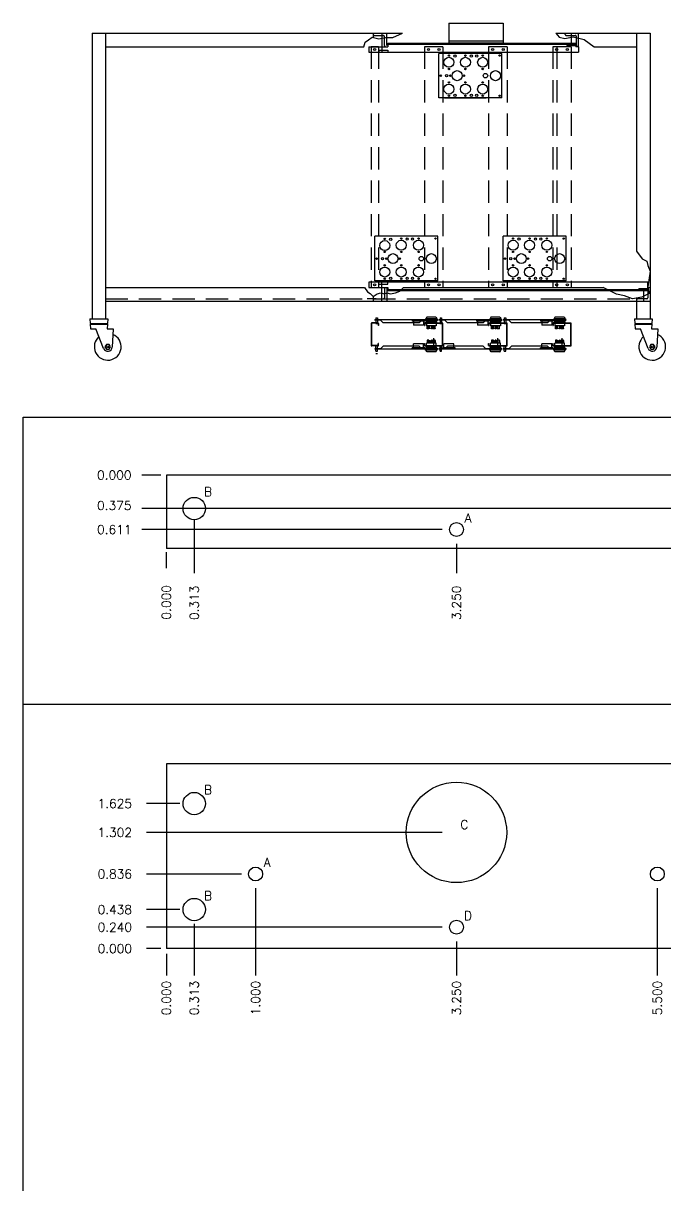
# Model space of a CAD drawing. Extents: x 0 to 33, y 0 to 25.6.
# Drawn here: x 0 to 7.2, y 12.39 to 25.41 of the extents above; entities that cross this region are included whole.
import ezdxf
from ezdxf.enums import TextEntityAlignment as Align

# ---------------------------------------------------------------- set-up
doc = ezdxf.new("R2010")
doc.units = 0
doc.header["$MEASUREMENT"] = 0
doc.linetypes.add('HIDDEN', pattern=[0.375, 0.25, -0.125])
for name, color, linetype in [('BORDER', 5, 'CONTINUOUS'), ('CENTER', 4, 'CONTINUOUS'), ('DIM', 1, 'CONTINUOUS'), ('HATCH', 2, 'CONTINUOUS'), ('HIDDEN', 6, 'HIDDEN'), ('OBJECT', 3, 'CONTINUOUS'), ('TEXT', 2, 'CONTINUOUS')]:
    doc.layers.add(name, color=color, linetype=linetype)
doc.styles.add('SIMPLEX', font='SIMPLEX')

msp = doc.modelspace()

# ---------------------------------------------------------------- linework, layer by layer
at = {"layer": 'BORDER'}
for p, q in [((0, 21), (33, 21)), ((0, 0), (0, 21)), ((0, 17.78613), (33, 17.78613))]:
    msp.add_line(p, q, dxfattribs=at)
at = {"layer": 'CENTER'}
for p, q in [((4.01527, 25.30138), (4.01527, 25.08369)), ((6.14027, 25.16388), (6.14027, 25.30138)), ((4.01527, 22.30138), (4.01527, 22.51906)), ((6.94652, 22.43888), (6.94652, 22.30138))]:
    msp.add_line(p, q, dxfattribs=at)
at = {"layer": 'DIM'}
for p, q in [((3.9488, 22.05197), (3.9488, 22.04997)), ((3.9488, 22.04997), (3.9694, 22.04997)), ((3.95128, 22.11447), (3.96691, 22.11447)), ((3.95128, 22.11447), (3.95128, 22.05197)), ((3.96691, 22.11447), (3.96691, 22.05197)), ((3.9694, 22.05197), (3.9694, 22.04997)), ((4.49841, 22.08737), (4.35741, 22.08737)), ((4.35741, 22.08737), (4.35741, 22.07537)), ((4.49841, 22.07537), (4.35741, 22.07537)), ((4.37166, 22.07537), (4.37166, 22.03237)), ((4.48416, 22.03237), (4.37166, 22.03237)), ((4.48416, 22.07537), (4.48416, 22.03237)), ((4.49841, 22.08737), (4.49841, 22.07537)), ((4.66755, 22.05197), (4.66755, 22.04997)), ((4.66755, 22.04997), (4.68815, 22.04997)), ((4.67003, 22.11447), (4.67003, 22.05197)), ((4.67003, 22.11447), (4.68566, 22.11447)), ((4.68566, 22.11447), (4.68566, 22.05197)), ((4.68815, 22.05197), (4.68815, 22.04997)), ((5.21716, 22.08737), (5.07616, 22.08737)), ((5.07616, 22.08737), (5.07616, 22.07537)), ((5.21716, 22.07537), (5.07616, 22.07537)), ((5.09041, 22.07537), (5.09041, 22.03237)), ((5.20291, 22.03237), (5.09041, 22.03237)), ((5.20291, 22.07537), (5.20291, 22.03237)), ((5.21716, 22.08737), (5.21716, 22.07537)), ((5.3863, 22.05197), (5.3863, 22.04997)), ((5.3863, 22.04997), (5.4069, 22.04997)), ((5.38878, 22.11447), (5.38878, 22.05197)), ((5.38878, 22.11447), (5.40441, 22.11447)), ((5.40441, 22.11447), (5.40441, 22.05197)), ((5.4069, 22.05197), (5.4069, 22.04997)), ((5.93591, 22.08737), (5.79491, 22.08737)), ((5.79491, 22.08737), (5.79491, 22.07537)), ((5.93591, 22.07537), (5.79491, 22.07537)), ((5.80916, 22.07537), (5.80916, 22.03237)), ((5.92166, 22.03237), (5.80916, 22.03237)), ((5.92166, 22.07537), (5.92166, 22.03237)), ((5.93591, 22.08737), (5.93591, 22.07537)), ((3.9488, 21.80197), (3.9488, 21.80397)), ((3.9488, 21.80397), (3.9694, 21.80397)), ((3.95128, 21.73947), (3.95128, 21.80197)), ((3.96691, 21.73947), (3.96691, 21.80197)), ((3.9694, 21.80197), (3.9694, 21.80397)), ((4.49841, 21.77857), (4.35741, 21.77857)), ((4.35741, 21.76657), (4.35741, 21.77857)), ((4.49841, 21.76657), (4.35741, 21.76657)), ((4.48416, 21.82157), (4.37166, 21.82157)), ((4.37166, 21.77857), (4.37166, 21.82157)), ((4.48416, 21.77857), (4.48416, 21.82157)), ((4.49841, 21.76657), (4.49841, 21.77857)), ((4.66755, 21.80397), (4.68815, 21.80397)), ((4.66755, 21.80197), (4.66755, 21.80397)), ((4.67003, 21.73947), (4.67003, 21.80197)), ((4.68566, 21.73947), (4.68566, 21.80197)), ((4.68815, 21.80197), (4.68815, 21.80397)), ((4.83903, 21.77857), (4.69803, 21.77857)), ((4.69803, 21.76657), (4.69803, 21.77857)), ((4.83903, 21.76657), (4.69803, 21.76657)), ((4.71228, 21.77857), (4.71228, 21.82157)), ((4.82478, 21.82157), (4.71228, 21.82157)), ((4.82478, 21.77857), (4.82478, 21.82157)), ((4.83903, 21.76657), (4.83903, 21.77857)), ((5.3863, 21.80197), (5.3863, 21.80397)), ((5.3863, 21.80397), (5.4069, 21.80397)), ((5.38878, 21.73947), (5.38878, 21.80197)), ((5.40441, 21.73947), (5.40441, 21.80197)), ((5.4069, 21.80197), (5.4069, 21.80397)), ((5.93591, 21.77857), (5.79491, 21.77857)), ((5.79491, 21.76657), (5.79491, 21.77857)), ((5.93591, 21.76657), (5.79491, 21.76657)), ((5.80916, 21.77857), (5.80916, 21.82157)), ((5.92166, 21.82157), (5.80916, 21.82157)), ((5.92166, 21.77857), (5.92166, 21.82157)), ((3.95128, 21.73947), (3.96691, 21.73947)), ((3.95128, 21.71271), (3.96691, 21.71271)), ((4.67003, 21.73947), (4.68566, 21.73947)), ((5.38878, 21.73947), (5.40441, 21.73947)), ((1.54306, 20.3516), (1.32905, 20.3516)), ((1.75556, 19.9766), (1.32905, 19.9766)), ((1.91556, 19.8506), (1.91556, 19.2516)), ((4.69306, 19.74085), (1.32905, 19.74085)), ((4.85306, 19.58085), (4.85306, 19.2516)), ((1.60306, 19.30885), (1.60306, 19.48778)), ((1.75556, 16.67043), (1.37928, 16.67043)), ((4.69306, 16.34705), (1.37928, 16.34705)), ((2.44306, 15.88143), (1.37928, 15.88143)), ((2.60306, 15.72143), (2.60306, 14.74447)), ((7.10306, 15.72143), (7.10306, 14.74447)), ((1.75556, 15.48293), (1.37928, 15.48293)), ((4.69306, 15.28518), (1.37928, 15.28518)), ((1.91556, 15.32293), (1.91556, 14.74447)), ((4.85306, 15.12518), (4.85306, 14.74447)), ((1.54306, 15.04543), (1.37928, 15.04543)), ((1.60306, 14.98543), (1.60306, 14.74447))]:
    msp.add_line(p, q, dxfattribs=at)
at = {"layer": 'HATCH'}
for p, q in [((4.59822, 21.80007), (4.59822, 21.88523)), ((5.31697, 21.80007), (5.31697, 21.88523)), ((6.03572, 21.80007), (6.03572, 21.88523))]:
    msp.add_line(p, q, dxfattribs=at)
at = {"layer": 'HIDDEN'}
for p, q in [((3.93402, 25.27638), (4.03402, 25.27638)), ((4.07152, 25.16388), (4.07152, 25.30138)), ((6.07152, 25.28888), (6.07152, 25.30138)), ((6.08402, 25.27638), (6.18402, 25.27638)), ((6.22152, 25.15138), (6.22152, 25.30138)), ((3.89802, 25.15138), (3.89802, 22.45138)), ((3.98022, 25.15138), (3.89802, 25.15138)), ((3.98022, 25.15138), (3.98022, 22.45138)), ((4.04652, 25.16388), (4.04652, 25.26388)), ((4.49462, 25.15138), (4.49462, 22.45138)), ((4.70182, 25.15138), (4.49462, 25.15138)), ((4.70182, 25.15138), (4.70182, 22.45138)), ((5.21337, 25.15138), (5.21337, 22.45138)), ((5.42057, 25.15138), (5.21337, 25.15138)), ((5.42057, 25.15138), (5.42057, 22.45138)), ((5.93212, 25.15138), (5.93212, 22.45138)), ((6.13932, 25.15138), (5.93212, 25.15138)), ((5.97682, 25.15138), (5.97682, 22.45138)), ((6.09027, 25.18888), (6.09027, 25.16388)), ((6.09027, 25.16388), (6.19027, 25.16388)), ((6.13932, 25.15138), (6.13932, 22.45138)), ((6.19652, 25.16388), (6.19652, 25.26388)), ((3.98402, 25.11388), (4.08402, 25.11388)), ((3.98402, 25.11388), (3.98402, 25.08888)), ((4.08402, 25.11388), (4.08402, 25.08888)), ((3.89802, 22.45138), (3.98022, 22.45138)), ((3.98402, 22.48888), (3.98402, 22.51388)), ((3.98402, 22.48888), (4.08402, 22.48888)), ((4.04652, 22.43888), (4.04652, 22.33888)), ((4.07152, 22.45138), (4.07152, 22.39462)), ((4.08402, 22.48888), (4.08402, 22.51388)), ((4.49462, 22.45138), (4.70182, 22.45138)), ((5.21337, 22.45138), (5.42057, 22.45138)), ((5.93212, 22.45138), (6.13932, 22.45138)), ((6.99652, 22.43888), (6.89652, 22.43888)), ((6.89652, 22.41388), (6.89652, 22.43888)), ((6.99652, 22.43888), (6.99652, 22.33888)), ((7.00902, 22.45138), (7.02152, 22.45138)), ((0.92152, 22.32638), (6.87152, 22.32638)), ((3.95182, 22.32638), (3.85182, 22.32638)), ((6.87152, 22.30138), (7.02152, 22.30138)), ((6.98402, 22.32638), (6.88402, 22.32638)), ((3.89802, 22.04897), (3.89802, 21.80497)), ((3.90162, 22.04897), (3.90162, 21.80497)), ((3.97362, 22.05557), (3.90462, 22.05557)), ((3.97362, 22.05197), (3.90462, 22.05197)), ((3.97662, 22.04897), (3.97662, 22.02697)), ((3.98022, 22.02697), (3.97662, 22.02697)), ((3.98022, 22.04897), (3.98022, 22.02697)), ((4.49462, 22.04897), (4.49462, 22.02697)), ((4.49462, 22.02697), (4.49822, 22.02697)), ((4.49822, 22.04897), (4.49822, 22.02697)), ((4.50122, 22.05557), (4.69522, 22.05557)), ((4.50122, 22.05197), (4.69522, 22.05197)), ((4.69822, 21.80497), (4.69822, 22.04897)), ((4.70182, 21.80497), (4.70182, 22.04897)), ((5.21337, 22.04897), (5.21337, 22.02697)), ((5.21337, 22.02697), (5.21697, 22.02697)), ((5.21697, 22.04897), (5.21697, 22.02697)), ((5.21997, 22.05557), (5.41397, 22.05557)), ((5.21997, 22.05197), (5.41397, 22.05197)), ((5.41697, 21.80497), (5.41697, 22.04897)), ((5.42057, 21.80497), (5.42057, 22.04897)), ((5.93212, 22.04897), (5.93212, 22.02697)), ((5.93212, 22.02697), (5.93572, 22.02697)), ((5.93572, 22.04897), (5.93572, 22.02697)), ((5.93872, 22.05557), (6.13272, 22.05557)), ((5.93872, 22.05197), (6.13272, 22.05197)), ((6.13572, 21.80497), (6.13572, 22.04897)), ((6.13932, 21.80497), (6.13932, 22.04897)), ((3.97362, 21.80197), (3.90462, 21.80197)), ((3.97362, 21.79837), (3.90462, 21.79837)), ((3.98022, 21.82697), (3.97662, 21.82697)), ((3.97662, 21.80497), (3.97662, 21.82697)), ((3.98022, 21.80497), (3.98022, 21.82697)), ((4.49462, 21.82697), (4.49822, 21.82697)), ((4.49462, 21.80497), (4.49462, 21.82697)), ((4.49822, 21.80497), (4.49822, 21.82697)), ((4.50122, 21.80197), (4.69522, 21.80197)), ((4.50122, 21.79837), (4.69522, 21.79837)), ((5.21337, 21.80497), (5.21337, 21.82697)), ((5.21337, 21.82697), (5.21697, 21.82697)), ((5.21697, 21.80497), (5.21697, 21.82697)), ((5.21997, 21.80197), (5.41397, 21.80197)), ((5.21997, 21.79837), (5.41397, 21.79837)), ((5.93212, 21.80497), (5.93212, 21.82697)), ((5.93212, 21.82697), (5.93572, 21.82697)), ((5.93572, 21.80497), (5.93572, 21.82697)), ((5.93872, 21.80197), (6.13272, 21.80197)), ((5.93872, 21.79837), (6.13272, 21.79837))]:
    msp.add_line(p, q, dxfattribs=at)
for centre, radius, start, end in [((3.93402, 25.28888), 0.0125, 180, 270), ((4.03402, 25.26388), 0.0125, 0, 90), ((6.08402, 25.28888), 0.0125, 180, 270), ((6.18402, 25.26388), 0.0125, 0, 90), ((4.05902, 25.16388), 0.0125, 180, 270), ((4.05902, 25.16388), 0.0125, 180, 270), ((6.20902, 25.16388), 0.0125, 180, 270), ((4.05902, 22.43888), 0.0125, 90, 180), ((7.00902, 22.43888), 0.0125, 90, 180), ((3.93402, 22.31388), 0.0125, 90, 180), ((4.03402, 22.33888), 0.0125, 270, 0), ((6.88402, 22.31388), 0.0125, 90, 180), ((6.98402, 22.33888), 0.0125, 270, 0), ((3.90462, 22.04897), 0.0066, 90, 180), ((3.90462, 22.04897), 0.003, 90, 180), ((3.97362, 22.04897), 0.0066, 0, 90), ((3.97362, 22.04897), 0.003, 0, 90), ((4.50122, 22.04897), 0.0066, 90, 180), ((4.50122, 22.04897), 0.003, 90, 180), ((4.69522, 22.04897), 0.0066, 0, 90), ((4.69522, 22.04897), 0.003, 0, 90), ((5.21997, 22.04897), 0.0066, 90, 180), ((5.21997, 22.04897), 0.003, 90, 180), ((5.41397, 22.04897), 0.0066, 0, 90), ((5.41397, 22.04897), 0.003, 0, 90), ((5.93872, 22.04897), 0.0066, 90, 180), ((5.93872, 22.04897), 0.003, 90, 180), ((6.13272, 22.04897), 0.0066, 0, 90), ((6.13272, 22.04897), 0.003, 0, 90), ((3.90462, 21.80497), 0.0066, 180, 270), ((3.90462, 21.80497), 0.003, 180, 270), ((3.97362, 21.80497), 0.0066, 270, 0), ((3.97362, 21.80497), 0.003, 270, 0), ((4.50122, 21.80497), 0.0066, 180, 270), ((4.50122, 21.80497), 0.003, 180, 270), ((4.69522, 21.80497), 0.0066, 270, 0), ((4.69522, 21.80497), 0.003, 270, 0), ((5.21997, 21.80497), 0.0066, 180, 270), ((5.21997, 21.80497), 0.003, 180, 270), ((5.41397, 21.80497), 0.003, 270, 0), ((5.41397, 21.80497), 0.0066, 270, 0), ((5.93872, 21.80497), 0.0066, 180, 270), ((5.93872, 21.80497), 0.003, 180, 270), ((6.13272, 21.80497), 0.003, 270, 0), ((6.13272, 21.80497), 0.0066, 270, 0)]:
    msp.add_arc(centre, radius, start, end, dxfattribs=at)
at = {"layer": 'OBJECT'}
for p, q in [((4.7684, 25.41388), (5.37465, 25.41388)), ((4.7684, 25.41388), (4.7684, 25.21388)), ((5.37465, 25.41388), (5.37465, 25.21388)), ((0.77152, 25.30138), (0.77152, 22.10138)), ((0.77152, 25.30138), (4.24847, 25.30138)), ((0.92152, 25.30138), (0.92152, 22.10138)), ((3.92152, 25.30138), (3.92152, 25.25444)), ((5.96532, 25.30138), (7.02152, 25.30138)), ((6.07152, 25.30138), (6.22152, 25.30138)), ((6.08402, 25.30138), (6.18402, 25.30138)), ((6.87152, 25.30138), (6.87152, 22.85895)), ((7.02152, 25.30138), (7.02152, 22.10138)), ((0.92152, 25.15138), (3.8172, 25.15138)), ((3.87152, 25.15138), (3.87152, 25.08888)), ((3.87152, 25.15138), (4.08402, 25.15138)), ((4.08402, 25.18888), (6.19027, 25.18888)), ((4.08402, 25.18888), (4.08402, 25.15138)), ((6.19027, 25.17638), (4.08402, 25.17638)), ((5.37465, 25.21388), (4.7684, 25.21388)), ((4.7684, 25.21388), (4.7684, 25.18888)), ((5.37465, 25.21388), (4.7684, 25.21388)), ((5.37465, 25.18888), (4.7684, 25.18888)), ((5.37465, 25.21388), (5.37465, 25.18888)), ((6.19027, 25.18888), (6.19027, 25.15138)), ((6.22152, 25.15138), (6.19027, 25.15138)), ((6.22152, 25.15138), (6.22152, 25.08888)), ((6.39659, 25.15138), (6.87152, 25.15138)), ((3.87152, 25.08888), (6.22152, 25.08888)), ((5.36228, 25.07638), (4.65603, 25.07638)), ((4.65603, 24.57638), (4.65603, 25.07638)), ((5.18728, 25.07838), (4.71853, 25.07838)), ((4.71853, 25.07838), (4.71853, 25.07638)), ((5.18728, 25.07838), (5.18728, 25.07638)), ((5.36228, 24.57638), (5.36228, 25.07638)), ((5.36228, 24.57638), (4.65603, 24.57638)), ((4.71853, 24.57438), (4.71853, 24.57638)), ((5.18728, 24.57438), (4.71853, 24.57438)), ((5.18728, 24.57438), (5.18728, 24.57638)), ((3.93728, 22.52638), (3.93728, 23.02638)), ((4.64353, 23.02638), (3.93728, 23.02638)), ((4.46853, 23.02838), (3.99978, 23.02838)), ((4.46853, 23.02838), (3.99978, 23.02838)), ((3.99978, 23.02838), (3.99978, 23.02638)), ((4.46853, 23.02838), (4.46853, 23.02638)), ((4.46853, 23.02838), (4.46853, 23.02638)), ((4.64353, 22.52638), (4.64353, 23.02638)), ((5.37478, 22.52638), (5.37478, 23.02638)), ((6.08103, 23.02638), (5.37478, 23.02638)), ((5.90603, 23.02838), (5.43728, 23.02838)), ((5.90603, 23.02838), (5.43728, 23.02838)), ((5.43728, 23.02838), (5.43728, 23.02638)), ((5.43728, 23.02838), (5.43728, 23.02638)), ((5.90603, 23.02838), (5.90603, 23.02638)), ((5.90603, 23.02838), (5.90603, 23.02638)), ((6.08103, 22.52638), (6.08103, 23.02638)), ((0.92152, 22.45138), (3.82396, 22.45138)), ((6.99652, 22.51388), (3.87152, 22.51388)), ((3.87152, 22.51388), (3.87152, 22.45138)), ((3.87152, 22.45138), (4.08402, 22.45138)), ((4.64353, 22.52638), (3.93728, 22.52638)), ((3.99978, 22.52438), (3.99978, 22.52638)), ((4.46853, 22.52438), (3.99978, 22.52438)), ((4.08402, 22.45138), (4.08402, 22.41388)), ((6.99652, 22.42638), (4.08402, 22.42638)), ((6.99652, 22.41388), (4.08402, 22.41388)), ((4.26107, 22.45138), (6.49626, 22.45138)), ((4.46853, 22.52438), (4.46853, 22.52638)), ((6.08103, 22.52638), (5.37478, 22.52638)), ((5.43728, 22.52438), (5.43728, 22.52638)), ((5.90603, 22.52438), (5.43728, 22.52438)), ((5.90603, 22.52438), (5.90603, 22.52638)), ((6.99652, 22.41388), (6.99652, 22.51388)), ((0.92152, 22.30138), (6.87152, 22.30138)), ((3.92152, 22.35051), (3.92152, 22.30138)), ((4.07152, 22.39462), (4.07152, 22.30138)), ((6.87152, 22.33448), (6.87152, 22.10138)), ((0.74652, 22.10138), (0.94652, 22.10138)), ((0.74652, 22.10138), (0.74959, 22.05138)), ((0.74959, 22.05138), (0.94345, 22.05138)), ((0.7502, 22.04138), (0.94284, 22.04138)), ((0.7502, 22.04138), (0.75327, 21.99138)), ((0.75434, 22.05138), (0.75434, 22.04138)), ((0.9387, 22.05138), (0.9387, 22.04138)), ((0.94284, 22.04138), (0.93977, 21.99138)), ((0.94652, 22.10138), (0.94345, 22.05138)), ((4.64353, 22.09037), (3.93728, 22.09037)), ((3.93728, 22.08737), (3.93728, 22.09037)), ((4.00278, 22.08737), (3.93728, 22.08737)), ((3.99978, 22.09037), (4.03358, 22.05657)), ((4.43473, 22.05657), (4.03358, 22.05657)), ((4.43473, 22.05657), (4.46853, 22.09037)), ((4.64353, 22.08737), (4.46553, 22.08737)), ((4.63596, 22.05867), (4.50736, 22.05867)), ((4.50736, 22.05867), (4.50736, 22.05557)), ((4.63596, 22.05557), (4.50736, 22.05557)), ((4.63561, 22.10337), (4.50771, 22.10337)), ((4.50771, 22.10337), (4.50771, 22.09037)), ((4.50916, 22.08737), (4.50916, 22.08137)), ((4.50916, 22.08137), (4.51416, 22.07267)), ((4.62916, 22.07267), (4.51416, 22.07267)), ((4.51646, 22.07267), (4.51646, 22.05867)), ((4.51646, 22.05557), (4.51646, 22.02477)), ((4.62686, 22.02477), (4.51646, 22.02477)), ((4.62166, 22.12037), (4.52166, 22.12037)), ((4.52494, 21.99383), (4.52494, 22.02477)), ((4.53067, 21.99383), (4.53067, 22.02477)), ((4.54232, 21.99383), (4.54232, 22.02477)), ((4.54941, 21.99383), (4.54941, 22.02477)), ((4.55277, 21.99383), (4.55277, 22.02477)), ((4.56866, 22.02477), (4.56866, 21.99383)), ((4.57466, 22.02477), (4.57466, 21.99383)), ((4.58573, 21.99383), (4.58573, 22.02477)), ((4.59919, 21.99383), (4.59919, 22.02477)), ((4.61553, 21.99383), (4.61553, 22.02477)), ((4.62686, 22.07267), (4.62686, 22.05867)), ((4.62686, 22.05557), (4.62686, 22.02477)), ((4.63416, 22.08137), (4.62916, 22.07267)), ((4.63416, 22.08737), (4.63416, 22.08137)), ((4.63416, 22.08737), (4.63416, 22.08137)), ((4.63561, 22.10337), (4.63561, 22.09037)), ((4.63596, 22.05867), (4.63596, 22.05557)), ((4.64353, 22.08737), (4.64353, 22.09037)), ((5.36228, 22.09037), (4.65603, 22.09037)), ((4.65603, 22.08737), (4.65603, 22.09037)), ((4.72153, 22.08737), (4.65603, 22.08737)), ((4.71853, 22.09037), (4.75233, 22.05657)), ((5.15348, 22.05657), (4.75233, 22.05657)), ((5.15348, 22.05657), (5.18728, 22.09037)), ((5.36228, 22.08737), (5.18428, 22.08737)), ((5.35471, 22.05867), (5.22611, 22.05867)), ((5.22611, 22.05867), (5.22611, 22.05557)), ((5.35471, 22.05557), (5.22611, 22.05557)), ((5.35436, 22.10337), (5.22646, 22.10337)), ((5.22646, 22.10337), (5.22646, 22.09037)), ((5.22791, 22.08737), (5.22791, 22.08137)), ((5.22791, 22.08137), (5.23291, 22.07267)), ((5.34791, 22.07267), (5.23291, 22.07267)), ((5.23521, 22.07267), (5.23521, 22.05867)), ((5.23521, 22.05557), (5.23521, 22.02477)), ((5.34561, 22.02477), (5.23521, 22.02477)), ((5.34041, 22.12037), (5.24041, 22.12037)), ((5.24369, 21.99383), (5.24369, 22.02477)), ((5.24942, 21.99383), (5.24942, 22.02477)), ((5.26107, 21.99383), (5.26107, 22.02477)), ((5.26816, 21.99383), (5.26816, 22.02477)), ((5.27152, 21.99383), (5.27152, 22.02477)), ((5.28741, 22.02477), (5.28741, 21.99383)), ((5.29341, 22.02477), (5.29341, 21.99383)), ((5.30448, 21.99383), (5.30448, 22.02477)), ((5.31794, 21.99383), (5.31794, 22.02477)), ((5.33428, 21.99383), (5.33428, 22.02477)), ((5.34561, 22.07267), (5.34561, 22.05867)), ((5.34561, 22.05557), (5.34561, 22.02477)), ((5.35291, 22.08137), (5.34791, 22.07267)), ((5.35291, 22.08737), (5.35291, 22.08137)), ((5.35436, 22.10337), (5.35436, 22.09037)), ((5.35471, 22.05867), (5.35471, 22.05557)), ((5.36228, 22.08737), (5.36228, 22.09037)), ((6.08103, 22.09037), (5.37478, 22.09037)), ((5.37478, 22.08737), (5.37478, 22.09037)), ((5.44028, 22.08737), (5.37478, 22.08737)), ((5.43728, 22.09037), (5.47108, 22.05657)), ((5.87223, 22.05657), (5.47108, 22.05657)), ((5.87223, 22.05657), (5.90603, 22.09037)), ((6.08103, 22.08737), (5.90303, 22.08737)), ((6.07346, 22.05867), (5.94486, 22.05867)), ((5.94486, 22.05867), (5.94486, 22.05557)), ((6.07346, 22.05557), (5.94486, 22.05557)), ((6.07311, 22.10337), (5.94521, 22.10337)), ((5.94521, 22.10337), (5.94521, 22.09037)), ((5.94666, 22.08737), (5.94666, 22.08137)), ((5.94666, 22.08137), (5.95166, 22.07267)), ((6.06666, 22.07267), (5.95166, 22.07267)), ((5.95396, 22.07267), (5.95396, 22.05867)), ((5.95396, 22.05557), (5.95396, 22.02477)), ((6.06436, 22.02477), (5.95396, 22.02477)), ((6.05916, 22.12037), (5.95916, 22.12037)), ((5.96244, 21.99383), (5.96244, 22.02477)), ((5.96817, 21.99383), (5.96817, 22.02477)), ((5.97982, 21.99383), (5.97982, 22.02477)), ((5.98691, 21.99383), (5.98691, 22.02477)), ((5.99027, 21.99383), (5.99027, 22.02477)), ((6.00616, 22.02477), (6.00616, 21.99383)), ((6.01216, 22.02477), (6.01216, 21.99383)), ((6.02323, 21.99383), (6.02323, 22.02477)), ((6.03669, 21.99383), (6.03669, 22.02477)), ((6.05303, 21.99383), (6.05303, 22.02477)), ((6.06436, 22.07267), (6.06436, 22.05867)), ((6.06436, 22.05557), (6.06436, 22.02477)), ((6.07166, 22.08137), (6.06666, 22.07267)), ((6.07166, 22.08737), (6.07166, 22.08137)), ((6.07311, 22.10337), (6.07311, 22.09037)), ((6.07346, 22.05867), (6.07346, 22.05557)), ((6.08103, 22.08737), (6.08103, 22.09037)), ((6.84652, 22.10138), (7.04652, 22.10138)), ((6.84652, 22.10138), (6.84959, 22.05138)), ((6.84959, 22.05138), (7.04345, 22.05138)), ((6.8502, 22.04138), (7.04284, 22.04138)), ((6.8502, 22.04138), (6.85327, 21.99138)), ((6.85434, 22.05138), (6.85434, 22.04138)), ((7.0387, 22.05138), (7.0387, 22.04138)), ((7.04284, 22.04138), (7.03977, 21.99138)), ((7.04652, 22.10138), (7.04345, 22.05138)), ((0.75327, 21.99138), (0.81317, 21.99138)), ((0.89999, 21.77058), (0.81317, 21.99138)), ((0.93977, 21.99138), (1.00904, 21.99138)), ((1.00904, 21.99138), (0.99643, 21.78582)), ((6.85327, 21.99138), (6.91317, 21.99138)), ((6.99999, 21.77058), (6.91317, 21.99138)), ((7.03977, 21.99138), (7.10904, 21.99138)), ((7.10904, 21.99138), (7.09643, 21.78582)), ((4.00278, 21.76657), (3.93728, 21.76657)), ((3.93728, 21.76657), (3.93728, 21.76357)), ((4.64353, 21.76357), (3.93728, 21.76357)), ((3.99978, 21.76357), (4.03358, 21.79737)), ((4.43473, 21.79737), (4.03358, 21.79737)), ((4.43473, 21.79737), (4.46853, 21.76357)), ((4.64353, 21.76657), (4.46553, 21.76657)), ((4.63596, 21.79837), (4.50736, 21.79837)), ((4.50736, 21.79527), (4.50736, 21.79837)), ((4.63596, 21.79527), (4.50736, 21.79527)), ((4.50771, 21.75057), (4.50771, 21.76357)), ((4.50916, 21.77257), (4.51416, 21.78127)), ((4.50916, 21.76657), (4.50916, 21.77257)), ((4.62916, 21.78127), (4.51416, 21.78127)), ((4.62686, 21.82917), (4.51646, 21.82917)), ((4.51646, 21.79837), (4.51646, 21.82917)), ((4.51646, 21.78127), (4.51646, 21.79527)), ((4.52494, 21.86011), (4.52494, 21.82917)), ((4.53067, 21.86011), (4.53067, 21.82917)), ((4.54232, 21.86011), (4.54232, 21.82917)), ((4.54941, 21.86011), (4.54941, 21.82917)), ((4.55277, 21.86011), (4.55277, 21.82917)), ((4.56866, 21.82917), (4.56866, 21.86011)), ((4.57466, 21.82917), (4.57466, 21.86011)), ((4.58573, 21.86011), (4.58573, 21.82917)), ((4.59919, 21.86011), (4.59919, 21.82917)), ((4.61553, 21.86011), (4.61553, 21.82917)), ((4.62686, 21.79837), (4.62686, 21.82917)), ((4.62686, 21.78127), (4.62686, 21.79527)), ((4.63416, 21.77257), (4.62916, 21.78127)), ((4.63416, 21.76657), (4.63416, 21.77257)), ((4.63561, 21.75057), (4.63561, 21.76357)), ((4.63596, 21.79527), (4.63596, 21.79837)), ((4.64353, 21.76657), (4.64353, 21.76357)), ((4.65603, 21.76657), (4.65603, 21.76357)), ((4.72153, 21.76657), (4.65603, 21.76657)), ((5.36228, 21.76357), (4.65603, 21.76357)), ((4.71853, 21.76357), (4.75233, 21.79737)), ((5.15348, 21.79737), (4.75233, 21.79737)), ((5.15348, 21.79737), (5.18728, 21.76357)), ((5.36228, 21.76657), (5.18428, 21.76657)), ((5.35471, 21.79837), (5.22611, 21.79837)), ((5.22611, 21.79527), (5.22611, 21.79837)), ((5.35471, 21.79527), (5.22611, 21.79527)), ((5.22646, 21.75057), (5.22646, 21.76357)), ((5.22791, 21.77257), (5.23291, 21.78127)), ((5.22791, 21.76657), (5.22791, 21.77257)), ((5.34791, 21.78127), (5.23291, 21.78127)), ((5.34561, 21.82917), (5.23521, 21.82917)), ((5.23521, 21.79837), (5.23521, 21.82917)), ((5.23521, 21.78127), (5.23521, 21.79527)), ((5.24369, 21.86011), (5.24369, 21.82917)), ((5.24942, 21.86011), (5.24942, 21.82917)), ((5.26107, 21.86011), (5.26107, 21.82917)), ((5.26816, 21.86011), (5.26816, 21.82917)), ((5.27152, 21.86011), (5.27152, 21.82917)), ((5.28741, 21.82917), (5.28741, 21.86011)), ((5.29341, 21.82917), (5.29341, 21.86011)), ((5.30448, 21.86011), (5.30448, 21.82917)), ((5.31794, 21.86011), (5.31794, 21.82917)), ((5.33428, 21.86011), (5.33428, 21.82917)), ((5.34561, 21.79837), (5.34561, 21.82917)), ((5.34561, 21.78127), (5.34561, 21.79527)), ((5.35291, 21.77257), (5.34791, 21.78127)), ((5.35291, 21.76657), (5.35291, 21.77257)), ((5.35436, 21.75057), (5.35436, 21.76357)), ((5.35471, 21.79527), (5.35471, 21.79837)), ((5.36228, 21.76657), (5.36228, 21.76357)), ((5.37478, 21.76657), (5.37478, 21.76357)), ((5.44028, 21.76657), (5.37478, 21.76657)), ((6.08103, 21.76357), (5.37478, 21.76357)), ((5.43728, 21.76357), (5.47108, 21.79737)), ((5.87223, 21.79737), (5.47108, 21.79737)), ((5.87223, 21.79737), (5.90603, 21.76357)), ((6.08103, 21.76657), (5.90303, 21.76657)), ((6.07346, 21.79837), (5.94486, 21.79837)), ((5.94486, 21.79527), (5.94486, 21.79837)), ((6.07346, 21.79527), (5.94486, 21.79527)), ((5.94521, 21.75057), (5.94521, 21.76357)), ((5.94666, 21.77257), (5.95166, 21.78127)), ((5.94666, 21.76657), (5.94666, 21.77257)), ((6.06666, 21.78127), (5.95166, 21.78127)), ((6.06436, 21.82917), (5.95396, 21.82917)), ((5.95396, 21.79837), (5.95396, 21.82917)), ((5.95396, 21.78127), (5.95396, 21.79527)), ((5.96244, 21.86011), (5.96244, 21.82917)), ((5.96817, 21.86011), (5.96817, 21.82917)), ((5.97982, 21.86011), (5.97982, 21.82917)), ((5.98691, 21.86011), (5.98691, 21.82917)), ((5.99027, 21.86011), (5.99027, 21.82917)), ((6.00616, 21.82917), (6.00616, 21.86011)), ((6.01216, 21.82917), (6.01216, 21.86011)), ((6.02323, 21.86011), (6.02323, 21.82917)), ((6.03669, 21.86011), (6.03669, 21.82917)), ((6.05303, 21.86011), (6.05303, 21.82917)), ((6.06436, 21.79837), (6.06436, 21.82917)), ((6.06436, 21.78127), (6.06436, 21.79527)), ((6.07166, 21.77257), (6.06666, 21.78127)), ((6.07166, 21.76657), (6.07166, 21.77257)), ((6.07311, 21.75057), (6.07311, 21.76357)), ((6.07346, 21.79527), (6.07346, 21.79837)), ((6.08103, 21.76657), (6.08103, 21.76357)), ((4.63561, 21.75057), (4.50771, 21.75057)), ((4.62166, 21.73357), (4.52166, 21.73357)), ((5.35436, 21.75057), (5.22646, 21.75057)), ((5.34041, 21.73357), (5.24041, 21.73357)), ((6.07311, 21.75057), (5.94521, 21.75057)), ((6.05916, 21.73357), (5.95916, 21.73357)), ((28.60306, 20.3516), (1.60306, 20.3516)), ((1.60306, 20.3516), (1.60306, 19.5296)), ((28.60306, 19.9766), (1.60306, 19.9766)), ((28.60306, 19.5296), (1.60306, 19.5296)), ((28.60306, 17.11743), (1.60306, 17.11743)), ((1.60306, 17.11743), (1.60306, 15.04543)), ((28.60306, 15.04543), (1.60306, 15.04543))]:
    msp.add_line(p, q, dxfattribs=at)
for points in [[(4.52166, 22.12037, 0.19148613), (4.51928, 22.11942, 0.10050119), (4.51654, 22.11554, 0.05847395), (4.51502, 22.11058, 0.04496114), (4.51442, 22.10387, 0.00333126), (4.51442, 22.10337, 0.05847395)], [(4.62166, 22.12037, -0.19148613), (4.62404, 22.11942, -0.10050119), (4.62678, 22.11554, -0.05847395), (4.62829, 22.11058, -0.04496114), (4.6289, 22.10387, -0.00333126), (4.62889, 22.10337, -0.05847395)], [(5.24041, 22.12037, 0.19148613), (5.23803, 22.11942, 0.10050119), (5.23529, 22.11554, 0.05847395), (5.23377, 22.11058, 0.04496114), (5.23317, 22.10387, 0.00333126), (5.23317, 22.10337, 0.05847395)], [(5.34041, 22.12037, -0.19148613), (5.34279, 22.11942, -0.10050119), (5.34553, 22.11554, -0.05847395), (5.34704, 22.11058, -0.04496114), (5.34765, 22.10387, -0.00333126), (5.34764, 22.10337, -0.05847395)], [(5.95916, 22.12037, 0.19148613), (5.95678, 22.11942, 0.10050119), (5.95404, 22.11554, 0.05847395), (5.95252, 22.11058, 0.04496114), (5.95192, 22.10387, 0.00333126), (5.95192, 22.10337, 0.05847395)], [(6.05916, 22.12037, -0.19148613), (6.06154, 22.11942, -0.10050119), (6.06428, 22.11554, -0.05847395), (6.06579, 22.11058, -0.04496114), (6.0664, 22.10387, -0.00333126), (6.06639, 22.10337, -0.05847395)], [(4.53509, 21.98989, -0.03148803), (4.53306, 21.98976, -0.05124393), (4.52978, 21.9901, -0.06509489), (4.52732, 21.99095, -0.10426952), (4.52543, 21.99245, -0.17433739), (4.52494, 21.99383, -0.17433739)], [(4.54232, 21.99383, -0.13474454), (4.54191, 21.99236, -0.10686711), (4.54061, 21.99096, -0.08214757), (4.5388, 21.99009, -0.07045089), (4.53649, 21.98977, -0.07045089), (4.53418, 21.99009, -0.08214757), (4.53237, 21.99096, -0.10686711), (4.53107, 21.99236, -0.13474454), (4.53067, 21.99383, -0.13474454)], [(4.55277, 21.99383, -0.04241623), (4.55263, 21.99218, -0.0556529), (4.55228, 21.99096, -0.09841241), (4.55163, 21.99, -0.19918957), (4.55109, 21.98977, -0.19918957), (4.55055, 21.99, -0.09841241), (4.5499, 21.99096, -0.0556529), (4.54955, 21.99218, -0.04241623), (4.54941, 21.99383, -0.04241623)], [(4.57166, 21.98977, -0.12848614), (4.57056, 21.99006, -0.10628048), (4.56954, 21.99096, -0.08501665), (4.5689, 21.99223, -0.07435393), (4.56866, 21.99383, -0.07435393)], [(4.57466, 21.99383, -0.07435393), (4.57442, 21.99223, -0.08501665), (4.57378, 21.99096, -0.10628048), (4.57276, 21.99006, -0.12848614), (4.57166, 21.98977, -0.12848614)], [(4.59919, 21.99383, -0.15143895), (4.59874, 21.9924, -0.10698445), (4.59722, 21.99096, -0.07468167), (4.59515, 21.9901, -0.06135662), (4.59246, 21.98977, -0.06135662), (4.58977, 21.9901, -0.07468167), (4.5877, 21.99096, -0.10698445), (4.58618, 21.9924, -0.15143895), (4.58573, 21.99383, -0.15143895)], [(4.61553, 21.99383, -0.17768631), (4.61503, 21.99246, -0.10363806), (4.6131, 21.99096, -0.06376416), (4.61058, 21.99011, -0.04994226), (4.60722, 21.98977, -0.04994226), (4.60385, 21.99011, -0.06376416), (4.60133, 21.99096, -0.10363806), (4.5994, 21.99246, -0.17768631), (4.5989, 21.99383, -0.17768631)], [(5.25384, 21.98989, -0.03148803), (5.25181, 21.98976, -0.05124393), (5.24853, 21.9901, -0.06509489), (5.24607, 21.99095, -0.10426952), (5.24418, 21.99245, -0.17433739), (5.24369, 21.99383, -0.17433739)], [(5.26107, 21.99383, -0.13474454), (5.26066, 21.99236, -0.10686711), (5.25936, 21.99096, -0.08214757), (5.25755, 21.99009, -0.07045089), (5.25524, 21.98977, -0.07045089), (5.25293, 21.99009, -0.08214757), (5.25112, 21.99096, -0.10686711), (5.24982, 21.99236, -0.13474454), (5.24942, 21.99383, -0.13474454)], [(5.27152, 21.99383, -0.04241623), (5.27138, 21.99218, -0.0556529), (5.27103, 21.99096, -0.09841241), (5.27038, 21.99, -0.19918957), (5.26984, 21.98977, -0.19918957), (5.2693, 21.99, -0.09841241), (5.26865, 21.99096, -0.0556529), (5.2683, 21.99218, -0.04241623), (5.26816, 21.99383, -0.04241623)], [(5.29041, 21.98977, -0.12848614), (5.28931, 21.99006, -0.10628048), (5.28829, 21.99096, -0.08501665), (5.28765, 21.99223, -0.07435393), (5.28741, 21.99383, -0.07435393)], [(5.29341, 21.99383, -0.07435393), (5.29317, 21.99223, -0.08501665), (5.29253, 21.99096, -0.10628048), (5.29151, 21.99006, -0.12848614), (5.29041, 21.98977, -0.12848614)], [(5.31794, 21.99383, -0.15143895), (5.31749, 21.9924, -0.10698445), (5.31597, 21.99096, -0.07468167), (5.3139, 21.9901, -0.06135662), (5.31121, 21.98977, -0.06135662), (5.30852, 21.9901, -0.07468167), (5.30645, 21.99096, -0.10698445), (5.30493, 21.9924, -0.15143895), (5.30448, 21.99383, -0.15143895)], [(5.33428, 21.99383, -0.17768631), (5.33378, 21.99246, -0.10363806), (5.33185, 21.99096, -0.06376416), (5.32933, 21.99011, -0.04994226), (5.32597, 21.98977, -0.04994226), (5.3226, 21.99011, -0.06376416), (5.32008, 21.99096, -0.10363806), (5.31815, 21.99246, -0.17768631), (5.31765, 21.99383, -0.17768631)], [(5.97259, 21.98989, -0.03148803), (5.97056, 21.98976, -0.05124393), (5.96728, 21.9901, -0.06509489), (5.96482, 21.99095, -0.10426952), (5.96293, 21.99245, -0.17433739), (5.96244, 21.99383, -0.17433739)], [(5.97982, 21.99383, -0.13474454), (5.97941, 21.99236, -0.10686711), (5.97811, 21.99096, -0.08214757), (5.9763, 21.99009, -0.07045089), (5.97399, 21.98977, -0.07045089), (5.97168, 21.99009, -0.08214757), (5.96987, 21.99096, -0.10686711), (5.96857, 21.99236, -0.13474454), (5.96817, 21.99383, -0.13474454)], [(5.99027, 21.99383, -0.04241623), (5.99013, 21.99218, -0.0556529), (5.98978, 21.99096, -0.09841241), (5.98913, 21.99, -0.19918957), (5.98859, 21.98977, -0.19918957), (5.98805, 21.99, -0.09841241), (5.9874, 21.99096, -0.0556529), (5.98705, 21.99218, -0.04241623), (5.98691, 21.99383, -0.04241623)], [(6.00916, 21.98977, -0.12848614), (6.00806, 21.99006, -0.10628048), (6.00704, 21.99096, -0.08501665), (6.0064, 21.99223, -0.07435393), (6.00616, 21.99383, -0.07435393)], [(6.01216, 21.99383, -0.07435393), (6.01192, 21.99223, -0.08501665), (6.01128, 21.99096, -0.10628048), (6.01026, 21.99006, -0.12848614), (6.00916, 21.98977, -0.12848614)], [(6.03669, 21.99383, -0.15143895), (6.03624, 21.9924, -0.10698445), (6.03472, 21.99096, -0.07468167), (6.03265, 21.9901, -0.06135662), (6.02996, 21.98977, -0.06135662), (6.02727, 21.9901, -0.07468167), (6.0252, 21.99096, -0.10698445), (6.02368, 21.9924, -0.15143895), (6.02323, 21.99383, -0.15143895)], [(6.05303, 21.99383, -0.17768631), (6.05253, 21.99246, -0.10363806), (6.0506, 21.99096, -0.06376416), (6.04808, 21.99011, -0.04994226), (6.04472, 21.98977, -0.04994226), (6.04135, 21.99011, -0.06376416), (6.03883, 21.99096, -0.10363806), (6.0369, 21.99246, -0.17768631), (6.0364, 21.99383, -0.17768631)], [(4.53509, 21.86405, 0.03148803), (4.53306, 21.86418, 0.05124393), (4.52978, 21.86384, 0.06509489), (4.52732, 21.86299, 0.10426952), (4.52543, 21.86149, 0.17433739), (4.52494, 21.86011, 0.17433739)], [(4.54232, 21.86011, 0.13474454), (4.54191, 21.86158, 0.10686711), (4.54061, 21.86298, 0.08214757), (4.5388, 21.86384, 0.07045089), (4.53649, 21.86417, 0.07045089), (4.53418, 21.86384, 0.08214757), (4.53237, 21.86298, 0.10686711), (4.53107, 21.86158, 0.13474454), (4.53067, 21.86011, 0.13474454)], [(4.55277, 21.86011, 0.04241623), (4.55263, 21.86176, 0.0556529), (4.55228, 21.86298, 0.09841241), (4.55163, 21.86394, 0.19918957), (4.55109, 21.86417, 0.19918957), (4.55055, 21.86394, 0.09841241), (4.5499, 21.86298, 0.0556529), (4.54955, 21.86176, 0.04241623), (4.54941, 21.86011, 0.04241623)], [(4.57166, 21.86417, 0.12848614), (4.57056, 21.86388, 0.10628048), (4.56954, 21.86298, 0.08501665), (4.5689, 21.86171, 0.07435393), (4.56866, 21.86011, 0.07435393)], [(4.57466, 21.86011, 0.07435393), (4.57442, 21.86171, 0.08501665), (4.57378, 21.86298, 0.10628048), (4.57276, 21.86388, 0.12848614), (4.57166, 21.86417, 0.12848614)], [(4.59919, 21.86011, 0.15143895), (4.59874, 21.86154, 0.10698445), (4.59722, 21.86298, 0.07468167), (4.59515, 21.86384, 0.06135662), (4.59246, 21.86417, 0.06135662), (4.58977, 21.86384, 0.07468167), (4.5877, 21.86298, 0.10698445), (4.58618, 21.86154, 0.15143895), (4.58573, 21.86011, 0.15143895)], [(4.61553, 21.86011, 0.17768631), (4.61503, 21.86148, 0.10363806), (4.6131, 21.86298, 0.06376416), (4.61058, 21.86383, 0.04994226), (4.60722, 21.86417, 0.04994226), (4.60385, 21.86383, 0.06376416), (4.60133, 21.86298, 0.10363806), (4.5994, 21.86148, 0.17768631), (4.5989, 21.86011, 0.17768631)], [(5.25384, 21.86405, 0.03148803), (5.25181, 21.86418, 0.05124393), (5.24853, 21.86384, 0.06509489), (5.24607, 21.86299, 0.10426952), (5.24418, 21.86149, 0.17433739), (5.24369, 21.86011, 0.17433739)], [(5.26107, 21.86011, 0.13474454), (5.26066, 21.86158, 0.10686711), (5.25936, 21.86298, 0.08214757), (5.25755, 21.86384, 0.07045089), (5.25524, 21.86417, 0.07045089), (5.25293, 21.86384, 0.08214757), (5.25112, 21.86298, 0.10686711), (5.24982, 21.86158, 0.13474454), (5.24942, 21.86011, 0.13474454)], [(5.27152, 21.86011, 0.04241623), (5.27138, 21.86176, 0.0556529), (5.27103, 21.86298, 0.09841241), (5.27038, 21.86394, 0.19918957), (5.26984, 21.86417, 0.19918957), (5.2693, 21.86394, 0.09841241), (5.26865, 21.86298, 0.0556529), (5.2683, 21.86176, 0.04241623), (5.26816, 21.86011, 0.04241623)], [(5.29041, 21.86417, 0.12848614), (5.28931, 21.86388, 0.10628048), (5.28829, 21.86298, 0.08501665), (5.28765, 21.86171, 0.07435393), (5.28741, 21.86011, 0.07435393)], [(5.29341, 21.86011, 0.07435393), (5.29317, 21.86171, 0.08501665), (5.29253, 21.86298, 0.10628048), (5.29151, 21.86388, 0.12848614), (5.29041, 21.86417, 0.12848614)], [(5.31794, 21.86011, 0.15143895), (5.31749, 21.86154, 0.10698445), (5.31597, 21.86298, 0.07468167), (5.3139, 21.86384, 0.06135662), (5.31121, 21.86417, 0.06135662), (5.30852, 21.86384, 0.07468167), (5.30645, 21.86298, 0.10698445), (5.30493, 21.86154, 0.15143895), (5.30448, 21.86011, 0.15143895)], [(5.33428, 21.86011, 0.17768631), (5.33378, 21.86148, 0.10363806), (5.33185, 21.86298, 0.06376416), (5.32933, 21.86383, 0.04994226), (5.32597, 21.86417, 0.04994226), (5.3226, 21.86383, 0.06376416), (5.32008, 21.86298, 0.10363806), (5.31815, 21.86148, 0.17768631), (5.31765, 21.86011, 0.17768631)], [(5.97259, 21.86405, 0.03148803), (5.97056, 21.86418, 0.05124393), (5.96728, 21.86384, 0.06509489), (5.96482, 21.86299, 0.10426952), (5.96293, 21.86149, 0.17433739), (5.96244, 21.86011, 0.17433739)], [(5.97982, 21.86011, 0.13474454), (5.97941, 21.86158, 0.10686711), (5.97811, 21.86298, 0.08214757), (5.9763, 21.86384, 0.07045089), (5.97399, 21.86417, 0.07045089), (5.97168, 21.86384, 0.08214757), (5.96987, 21.86298, 0.10686711), (5.96857, 21.86158, 0.13474454), (5.96817, 21.86011, 0.13474454)], [(5.99027, 21.86011, 0.04241623), (5.99013, 21.86176, 0.0556529), (5.98978, 21.86298, 0.09841241), (5.98913, 21.86394, 0.19918957), (5.98859, 21.86417, 0.19918957), (5.98805, 21.86394, 0.09841241), (5.9874, 21.86298, 0.0556529), (5.98705, 21.86176, 0.04241623), (5.98691, 21.86011, 0.04241623)], [(6.00916, 21.86417, 0.12848614), (6.00806, 21.86388, 0.10628048), (6.00704, 21.86298, 0.08501665), (6.0064, 21.86171, 0.07435393), (6.00616, 21.86011, 0.07435393)], [(6.01216, 21.86011, 0.07435393), (6.01192, 21.86171, 0.08501665), (6.01128, 21.86298, 0.10628048), (6.01026, 21.86388, 0.12848614), (6.00916, 21.86417, 0.12848614)], [(6.03669, 21.86011, 0.15143895), (6.03624, 21.86154, 0.10698445), (6.03472, 21.86298, 0.07468167), (6.03265, 21.86384, 0.06135662), (6.02996, 21.86417, 0.06135662), (6.02727, 21.86384, 0.07468167), (6.0252, 21.86298, 0.10698445), (6.02368, 21.86154, 0.15143895), (6.02323, 21.86011, 0.15143895)], [(6.05303, 21.86011, 0.17768631), (6.05253, 21.86148, 0.10363806), (6.0506, 21.86298, 0.06376416), (6.04808, 21.86383, 0.04994226), (6.04472, 21.86417, 0.04994226), (6.04135, 21.86383, 0.06376416), (6.03883, 21.86298, 0.10363806), (6.0369, 21.86148, 0.17768631), (6.0364, 21.86011, 0.17768631)], [(4.52166, 21.73357, -0.19148613), (4.51928, 21.73452, -0.10050119), (4.51654, 21.7384, -0.05847395), (4.51502, 21.74336, -0.04496114), (4.51442, 21.75007, -0.00333126), (4.51442, 21.75057, -0.05847395)], [(4.62166, 21.73357, 0.19148613), (4.62404, 21.73452, 0.10050119), (4.62678, 21.7384, 0.05847395), (4.62829, 21.74336, 0.04496114), (4.6289, 21.75007, 0.00333126), (4.62889, 21.75057, 0.05847395)], [(5.24041, 21.73357, -0.19148613), (5.23803, 21.73452, -0.10050119), (5.23529, 21.7384, -0.05847395), (5.23377, 21.74336, -0.04496114), (5.23317, 21.75007, -0.00333126), (5.23317, 21.75057, -0.05847395)], [(5.34041, 21.73357, 0.19148613), (5.34279, 21.73452, 0.10050119), (5.34553, 21.7384, 0.05847395), (5.34704, 21.74336, 0.04496114), (5.34765, 21.75007, 0.00333126), (5.34764, 21.75057, 0.05847395)], [(5.95916, 21.73357, -0.19148613), (5.95678, 21.73452, -0.10050119), (5.95404, 21.7384, -0.05847395), (5.95252, 21.74336, -0.04496114), (5.95192, 21.75007, -0.00333126), (5.95192, 21.75057, -0.05847395)], [(6.05916, 21.73357, 0.19148613), (6.06154, 21.73452, 0.10050119), (6.06428, 21.7384, 0.05847395), (6.06579, 21.74336, 0.04496114), (6.0664, 21.75007, 0.00333126), (6.06639, 21.75057, 0.05847395)]]:
    msp.add_lwpolyline(points, format="xyb", dxfattribs=at)
for points in [[(4.57166, 21.9918, -0.12848614), (4.57111, 21.99194, -0.10628048), (4.5706, 21.9924, -0.08501665), (4.57028, 21.99303, -0.07435393), (4.57016, 21.99383, -0.07435393), (4.57028, 21.99463, -0.08501665), (4.5706, 21.99527, -0.10628048), (4.57111, 21.99572, -0.12848614), (4.57166, 21.99586, -0.12848614), (4.57221, 21.99572, -0.10628048), (4.57272, 21.99527, -0.08501665), (4.57304, 21.99463, -0.07435393), (4.57316, 21.99383, -0.07435393), (4.57304, 21.99303, -0.08501665), (4.57272, 21.9924, -0.10628048), (4.57221, 21.99194, -0.12848614)], [(5.29041, 21.9918, -0.12848614), (5.28986, 21.99194, -0.10628048), (5.28935, 21.9924, -0.08501665), (5.28903, 21.99303, -0.07435393), (5.28891, 21.99383, -0.07435393), (5.28903, 21.99463, -0.08501665), (5.28935, 21.99527, -0.10628048), (5.28986, 21.99572, -0.12848614), (5.29041, 21.99586, -0.12848614), (5.29096, 21.99572, -0.10628048), (5.29147, 21.99527, -0.08501665), (5.29179, 21.99463, -0.07435393), (5.29191, 21.99383, -0.07435393), (5.29179, 21.99303, -0.08501665), (5.29147, 21.9924, -0.10628048), (5.29096, 21.99194, -0.12848614)], [(6.00916, 21.9918, -0.12848614), (6.00861, 21.99194, -0.10628048), (6.0081, 21.9924, -0.08501665), (6.00778, 21.99303, -0.07435393), (6.00766, 21.99383, -0.07435393), (6.00778, 21.99463, -0.08501665), (6.0081, 21.99527, -0.10628048), (6.00861, 21.99572, -0.12848614), (6.00916, 21.99586, -0.12848614), (6.00971, 21.99572, -0.10628048), (6.01022, 21.99527, -0.08501665), (6.01054, 21.99463, -0.07435393), (6.01066, 21.99383, -0.07435393), (6.01054, 21.99303, -0.08501665), (6.01022, 21.9924, -0.10628048), (6.00971, 21.99194, -0.12848614)], [(4.57166, 21.86214, 0.12848614), (4.57111, 21.86199, 0.10628048), (4.5706, 21.86154, 0.08501665), (4.57028, 21.86091, 0.07435393), (4.57016, 21.86011, 0.07435393), (4.57028, 21.85931, 0.08501665), (4.5706, 21.85867, 0.10628048), (4.57111, 21.85822, 0.12848614), (4.57166, 21.85808, 0.12848614), (4.57221, 21.85822, 0.10628048), (4.57272, 21.85867, 0.08501665), (4.57304, 21.85931, 0.07435393), (4.57316, 21.86011, 0.07435393), (4.57304, 21.86091, 0.08501665), (4.57272, 21.86154, 0.10628048), (4.57221, 21.86199, 0.12848614)], [(5.29041, 21.86214, 0.12848614), (5.28986, 21.86199, 0.10628048), (5.28935, 21.86154, 0.08501665), (5.28903, 21.86091, 0.07435393), (5.28891, 21.86011, 0.07435393), (5.28903, 21.85931, 0.08501665), (5.28935, 21.85867, 0.10628048), (5.28986, 21.85822, 0.12848614), (5.29041, 21.85808, 0.12848614), (5.29096, 21.85822, 0.10628048), (5.29147, 21.85867, 0.08501665), (5.29179, 21.85931, 0.07435393), (5.29191, 21.86011, 0.07435393), (5.29179, 21.86091, 0.08501665), (5.29147, 21.86154, 0.10628048), (5.29096, 21.86199, 0.12848614)], [(6.00916, 21.86214, 0.12848614), (6.00861, 21.86199, 0.10628048), (6.0081, 21.86154, 0.08501665), (6.00778, 21.86091, 0.07435393), (6.00766, 21.86011, 0.07435393), (6.00778, 21.85931, 0.08501665), (6.0081, 21.85867, 0.10628048), (6.00861, 21.85822, 0.12848614), (6.00916, 21.85808, 0.12848614), (6.00971, 21.85822, 0.10628048), (6.01022, 21.85867, 0.08501665), (6.01054, 21.85931, 0.07435393), (6.01066, 21.86011, 0.07435393), (6.01054, 21.86091, 0.08501665), (6.01022, 21.86154, 0.10628048), (6.00971, 21.86199, 0.12848614)]]:
    msp.add_lwpolyline(points, format="xyb", close=True, dxfattribs=at)
for points in [[(0.91542, 21.78888), (0.93097, 21.76194), (0.96207, 21.76194), (0.97762, 21.78888), (0.96207, 21.81581), (0.93097, 21.81581)], [(7.01542, 21.78888), (7.03097, 21.76194), (7.06207, 21.76194), (7.07762, 21.78888), (7.06207, 21.81581), (7.03097, 21.81581)]]:
    msp.add_lwpolyline(points, close=True, dxfattribs=at)
for centre, radius in [((3.93552, 25.12013), 0.0125), ((4.53932, 25.12013), 0.0125), ((4.65807, 25.12013), 0.0125), ((4.76853, 24.97638), 0.05625), ((4.76853, 25.05138), 0.00781), ((4.83541, 25.04588), 0.0125), ((4.95291, 24.97638), 0.05625), ((4.95291, 25.05138), 0.00781), ((5.01978, 25.04588), 0.0125), ((5.07978, 25.04588), 0.0125), ((5.14666, 24.97638), 0.05625), ((5.14666, 25.05138), 0.00781), ((5.25807, 25.12013), 0.0125), ((5.33697, 25.05138), 0.00781), ((5.37682, 25.12013), 0.0125), ((5.97682, 25.12013), 0.0125), ((6.09557, 25.12013), 0.0125), ((4.76853, 24.90138), 0.00781), ((4.86072, 24.82638), 0.05625), ((4.95291, 24.90138), 0.00781), ((5.14666, 24.90138), 0.00781), ((5.29041, 24.82638), 0.05625), ((4.67785, 24.82638), 0.00781), ((4.74287, 24.82638), 0.0125), ((4.76853, 24.75138), 0.00781), ((4.78572, 24.82638), 0.00781), ((4.93572, 24.82638), 0.00781), ((4.95291, 24.75138), 0.00781), ((5.14666, 24.75138), 0.00781), ((5.17791, 24.82638), 0.025), ((4.76853, 24.67638), 0.05625), ((4.83541, 24.60688), 0.0125), ((4.95291, 24.67638), 0.05625), ((5.01978, 24.60688), 0.0125), ((5.07978, 24.60688), 0.0125), ((5.14666, 24.67638), 0.05625), ((4.76853, 24.60138), 0.00781), ((4.95291, 24.60138), 0.00781), ((5.14666, 24.60138), 0.00781), ((5.33697, 24.60138), 0.00781), ((4.04978, 22.92238), 0.05625), ((4.04978, 22.99738), 0.00781), ((4.11666, 22.99188), 0.0125), ((4.23416, 22.92638), 0.05625), ((4.23416, 23.00138), 0.00781), ((4.30103, 22.99588), 0.0125), ((4.36103, 22.99588), 0.0125), ((4.42791, 22.92638), 0.05625), ((4.42791, 23.00138), 0.00781), ((4.61822, 23.00138), 0.00781), ((5.48728, 22.92638), 0.05625), ((5.48728, 23.00138), 0.00781), ((5.55416, 22.99588), 0.0125), ((5.67166, 22.92638), 0.05625), ((5.67166, 23.00138), 0.00781), ((5.73853, 22.99588), 0.0125), ((5.79853, 22.99588), 0.0125), ((5.86541, 22.92638), 0.05625), ((5.86541, 23.00138), 0.00781), ((6.05572, 23.00138), 0.00781), ((4.04978, 22.85138), 0.00781), ((4.14197, 22.77638), 0.05625), ((4.23416, 22.85138), 0.00781), ((4.42791, 22.85138), 0.00781), ((4.45916, 22.77638), 0.025), ((4.57166, 22.77638), 0.05625), ((5.48728, 22.85138), 0.00781), ((5.57947, 22.77638), 0.05625), ((5.67166, 22.85138), 0.00781), ((5.86541, 22.85138), 0.00781), ((5.89666, 22.77638), 0.025), ((6.00916, 22.77638), 0.05625), ((3.9591, 22.77638), 0.00781), ((4.04978, 22.62638), 0.05625), ((4.02412, 22.77638), 0.0125), ((4.04978, 22.70138), 0.00781), ((4.06697, 22.77638), 0.00781), ((4.23416, 22.62638), 0.05625), ((4.21697, 22.77638), 0.00781), ((4.23416, 22.70138), 0.00781), ((4.42791, 22.62638), 0.05625), ((4.42791, 22.70138), 0.00781), ((5.3966, 22.77638), 0.00781), ((5.48728, 22.62638), 0.05625), ((5.46162, 22.77638), 0.0125), ((5.48728, 22.70138), 0.00781), ((5.50447, 22.77638), 0.00781), ((5.67166, 22.62638), 0.05625), ((5.65447, 22.77638), 0.00781), ((5.67166, 22.70138), 0.00781), ((5.86541, 22.62638), 0.05625), ((5.86541, 22.70138), 0.00781), ((4.04978, 22.55138), 0.00781), ((4.11666, 22.55688), 0.0125), ((4.23416, 22.55138), 0.00781), ((4.30103, 22.55688), 0.0125), ((4.36103, 22.55688), 0.0125), ((4.42791, 22.55138), 0.00781), ((4.61822, 22.55138), 0.00781), ((5.48728, 22.55138), 0.00781), ((5.55416, 22.55688), 0.0125), ((5.67166, 22.55138), 0.00781), ((5.73853, 22.55688), 0.0125), ((5.79853, 22.55688), 0.0125), ((5.86541, 22.55138), 0.00781), ((6.05572, 22.55138), 0.00781), ((3.93552, 22.48263), 0.0125), ((4.53932, 22.48263), 0.0125), ((4.65807, 22.48263), 0.0125), ((5.25807, 22.48263), 0.0125), ((5.37682, 22.48263), 0.0125), ((5.97682, 22.48263), 0.0125), ((6.09557, 22.48263), 0.0125), ((0.94652, 21.78888), 0.01023), ((7.04652, 21.78888), 0.01023), ((1.91556, 19.9766), 0.125), ((4.85306, 19.74085), 0.07812), ((4.85306, 16.34705), 0.5625), ((1.91556, 16.67043), 0.125), ((2.60306, 15.88143), 0.07812), ((7.10306, 15.88143), 0.07812), ((1.91556, 15.48293), 0.125), ((4.85306, 15.28518), 0.07812)]:
    msp.add_circle(centre, radius, dxfattribs=at)
for centre, radius, start, end in [((0.94652, 21.78888), 0.15, 130.936088, 67.016831), ((7.04652, 21.78888), 0.15, 130.936088, 67.016831), ((0.94652, 21.78888), 0.05, 201.464867, 356.488051), ((7.04652, 21.78888), 0.05, 201.464867, 356.488051)]:
    msp.add_arc(centre, radius, start, end, dxfattribs=at)
at = {"layer": 'TEXT'}
for p, q in [((4.13859, 25.25524), (4.24847, 25.30138)), ((5.96532, 25.30138), (6.00377, 25.25799)), ((3.8172, 25.15138), (3.83094, 25.20308)), ((3.83094, 25.20308), (3.86939, 25.22779)), ((3.86939, 25.22779), (3.90785, 25.25799)), ((3.90785, 25.25799), (3.98202, 25.23877)), ((3.98202, 25.23877), (4.05893, 25.25524)), ((4.05893, 25.25524), (4.13859, 25.25524)), ((6.00377, 25.25799), (6.06695, 25.24426)), ((6.06695, 25.24426), (6.16035, 25.26348)), ((6.16035, 25.26348), (6.28396, 25.23328)), ((6.28396, 25.23328), (6.39659, 25.15138)), ((6.87152, 22.85895), (6.9325, 22.77418)), ((6.9325, 22.77418), (6.98552, 22.74844)), ((6.98552, 22.74844), (6.99652, 22.7)), ((6.99652, 22.7), (7.02152, 22.63491)), ((7.02152, 22.63491), (6.99652, 22.4593)), ((3.82396, 22.45138), (3.85685, 22.405)), ((3.85685, 22.405), (3.88801, 22.38597)), ((4.17018, 22.39462), (4.21865, 22.41192)), ((4.21865, 22.41192), (4.26107, 22.45138)), ((6.64622, 22.37755), (6.49626, 22.45138)), ((6.99652, 22.4593), (7.01278, 22.38664)), ((3.88801, 22.38597), (3.92152, 22.35051)), ((3.92152, 22.35051), (3.96504, 22.38251)), ((3.96504, 22.38251), (4.00399, 22.39289)), ((4.00399, 22.39289), (4.04652, 22.38338)), ((4.04652, 22.38338), (4.07152, 22.39462)), ((4.07152, 22.39462), (4.11306, 22.38338)), ((4.11306, 22.38338), (4.17018, 22.39462)), ((6.7371, 22.3609), (6.64622, 22.37755)), ((6.82344, 22.32638), (6.7371, 22.3609)), ((6.92947, 22.34425), (6.82344, 22.32638)), ((7.01278, 22.38664), (6.92947, 22.34425))]:
    msp.add_line(p, q, dxfattribs=at)

# ---------------------------------------------------------------- texts
at = {"layer": 'DIM', "style": 'SIMPLEX'}
for s, p in [('0.000', (1.21248, 20.3016)), ('0.375', (1.21248, 19.9606)), ('0.611', (1.21248, 19.69085)), ('1.625', (1.21849, 16.62043)), ('1.302', (1.21849, 16.29705)), ('0.836', (1.21849, 15.83143)), ('0.438', (1.21849, 15.43293)), ('0.240', (1.21849, 15.23518)), ('0.000', (1.21849, 14.99543))]:
    msp.add_text(s, height=0.1, dxfattribs=at).set_placement(p, align=Align.RIGHT)
for s, p in [('B', (2.07024, 20.16528)), ('A', (4.98288, 19.87067)), ('B', (2.07024, 16.82511)), ('C', (4.94145, 16.43544)), ('A', (2.73288, 16.01125)), ('B', (2.07024, 15.63761)), ('D', (4.98288, 15.415))]:
    msp.add_text(s, height=0.1, dxfattribs=at).set_placement(p, align=Align.MIDDLE)
msp.add_text('0.000', height=0.1, rotation=90, dxfattribs=at).set_placement((1.65306, 18.73237))
for s, p in [('0.313', (1.96556, 19.11291)), ('3.250', (4.90306, 19.11291)), ('0.000', (1.65306, 14.68447)), ('0.313', (1.96556, 14.68447)), ('1.000', (2.65306, 14.68447)), ('3.250', (4.90306, 14.68447)), ('5.500', (7.15306, 14.68447))]:
    msp.add_text(s, height=0.1, rotation=90, dxfattribs=at).set_placement(p, align=Align.RIGHT)

doc.saveas('drawing.dxf')
